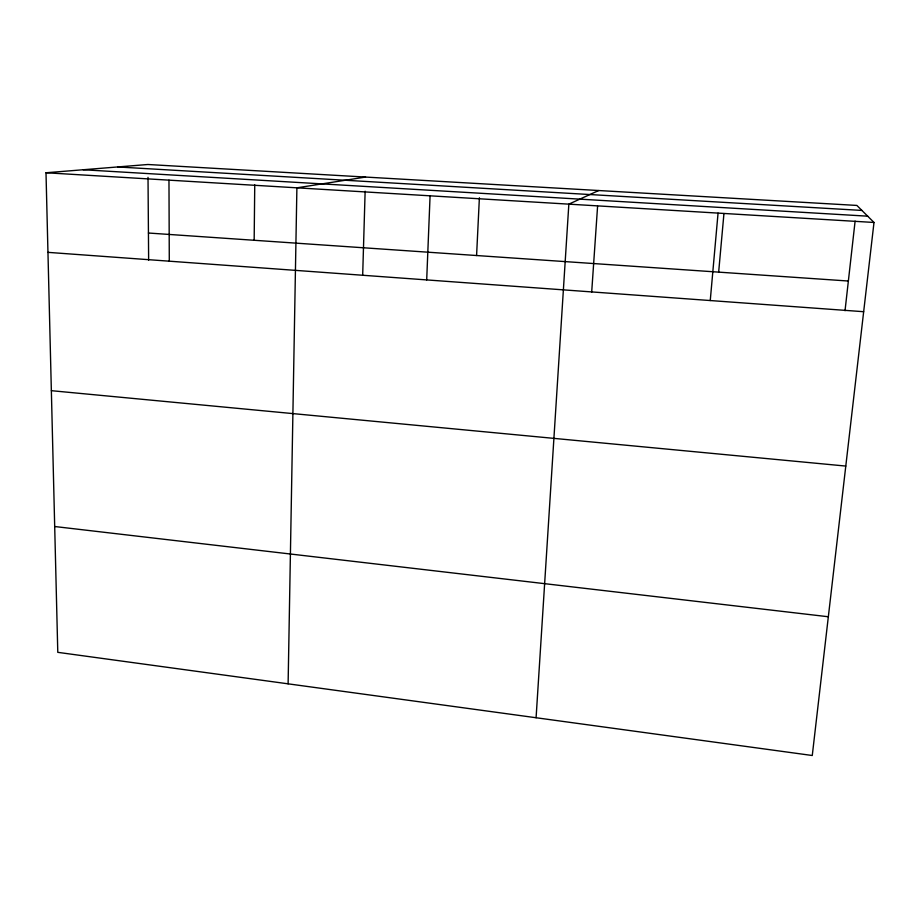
<?xml version="1.0" encoding="UTF-8"?>
<svg xmlns="http://www.w3.org/2000/svg" width="920" height="920" viewBox="0 0 920 920"><rect width="100%" height="100%" fill="white"/><g stroke="black" fill="none" stroke-linecap="round" stroke-linejoin="round"><path stroke-width="1.38" d="M254.161 240.281L254.748 184.874M288.109 683.836L296.895 187.829L365.55 177.065M362.687 275.045L365.136 191.21M426.696 279.91L430.077 195.822M476.583 255.53L479.389 197.765M536.084 717.738L568.847 204.148L598.678 190.532M591.686 292.169L597.586 206.275M710.251 300.553L718.06 213.106M718.658 272.124L723.948 213.555M845.02 310.741L855.106 221.122M874 222.467L812.268 755.504L57.787 652.337L46 172.764L147.924 164.496L856.876 205.436L874 222.467L46 172.764M117.633 166.957L861.902 210.427M83.168 169.751L867.686 216.177M148.43 233.024L848.366 281.025M47.955 252.356L863.661 311.707M51.359 390.678L845.79 466.072M54.694 526.516L828.333 616.756M148.017 177.341L148.637 260.118M168.969 180.147L169.291 261.176"/></g></svg>
